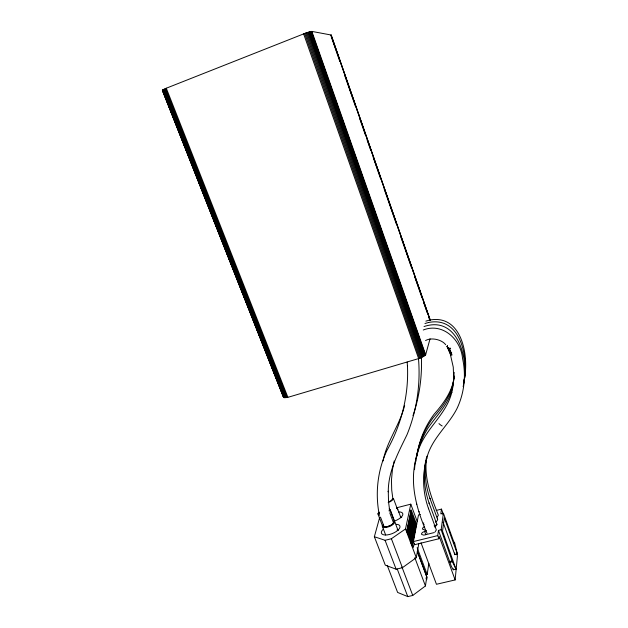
<?xml version="1.0" encoding="UTF-8"?>
<svg xmlns="http://www.w3.org/2000/svg" width="628" height="628" viewBox="0 0 628 628"><rect width="100%" height="100%" fill="white"/><g stroke="black" fill="none" stroke-linecap="round" stroke-linejoin="round"><path stroke-width="0.94" d="M453.714 380.019L453.267 367.16L450.37 354.435L451.689 352.928M454.185 372.373L453.016 386.361L451.728 392.571L451.838 392.108C446.139 416.388 421.977 430.706 417 455.481C408.561 481.59 416.411 509.112 427.04 533.298M414.527 469.673C415.359 455.127 420.171 440.942 427.699 428.516C436.531 415.422 448.942 404.094 452.286 387.978L452.176 388.434L453.455 382.279M436.162 510.454L441.476 509.112L440.809 513.845L443.399 513.194L441.154 529.726L438.462 530.393L451.359 566.354L453.298 569.769L455.967 569.141L442.528 531.147L444.294 517.841L457.412 554.006L454.829 554.626L442.999 522.104M457.412 554.006L454.452 542.215L454.334 543.338L443.399 513.194M421.043 542.843L436.452 584.275L455.143 579.934L457.427 555.961L456.438 553.237M453.298 569.769L453.392 568.85M454.829 554.626L454.743 552.946M455.967 569.141L452.419 561.746L441.154 529.726M454.036 378.668L454.327 376.007M463.794 383.59C468.794 358.957 457.906 315.303 424.033 326.529M464.163 380.403C468.386 357.144 460.748 316.049 428.453 322.502M464.634 377.428C468.763 354.467 461.384 313.961 429.505 320.092M420.336 514.45L418.499 514.913L413.405 541.572L414.582 544.712L438.886 538.761L439.208 536.422L455.143 579.934M442.277 514.222L442.567 512.118L441.476 509.112M438.886 538.761L437.732 535.598L438.462 530.393M415.775 461.721L416.026 459.979M416.278 458.236C418.303 443.556 424.418 429.576 433.171 417.675C441.759 407.917 449.821 397.194 452.874 384.312L452.764 384.76L453.675 380.403M417.039 455.944C418.884 440.903 425.007 426.53 433.972 414.362C442.457 404.699 450.449 394.07 453.471 381.314L453.361 381.753L454.437 376.58M425.745 460.709C423.013 474.972 424.316 489.887 429.269 503.523L429.081 502.997L436.931 524.466L436.366 525.801M426.349 458.11C423.931 471.683 425.446 485.797 430.086 498.742L429.905 498.232L437.661 519.489L437.104 520.793L435.447 522.127M426.946 456.171C423.217 476.597 431.036 496.591 438.383 515.227L437.135 517.182M435.031 527.418L435.377 525.071M387.217 565.349L397.618 592.432L407.776 596.6L412.753 595.446L425.431 585.955L426.82 576.755L417.424 551.627M425.98 574.746L427.166 574.471L428.845 563.387M410.492 529.938L411.395 525.424L412.039 525.259L412.525 527.018L411.332 533.031L413.106 537.466L412.855 538.761L411.984 538.659L412.855 538.761M379.728 517.276L374.359 536.72L385.294 565.153L396.119 569.211L402.399 567.704L416.278 557.688L418.782 543.699M410.94 543.346L411.662 539.53L408.938 526.672L409.205 525.4L411.332 533.031L410.783 531.578L412.039 525.259M414.103 543.613L413.389 547.42L406.936 530.197M413.514 522.81L413.813 521.326L414.449 521.162L414.009 523.399L414.566 525.039L411.544 514.081L411.301 515.274L414.331 526.264L414.001 527.936L414.559 529.954L415.485 525.181L415.508 523.909L414.825 524.082M412.18 545.253L416.019 525.283L415.508 523.909M412.196 545.897L415.846 526.829L415.336 525.455L416.019 525.283M411.842 534.381L412.211 532.466L411.568 532.623L411.191 534.546M411.607 544.013L412.046 541.744L411.662 539.53L410.995 539.703L411.426 542.364L412.196 542.176L411.348 541.917M412.306 540.433L412.682 538.486L411.473 535.056L412.447 540.873M412.934 537.199L413.397 534.789L411.858 530.739L412.329 528.792L412.965 528.627C413.86 540.041 412.989 521.813 410.806 521.554L410.053 521.742M412.792 534.138L412.023 534.326L412.839 535.087L413.601 534.899L414.394 529.632L413.711 529.804M412.235 542.529L412.604 540.63M411.905 538.235L412.133 537.089M411.599 540.606L411.984 538.659M412.235 537.372L412.706 534.962L413.601 534.899M414.566 525.039C416.293 523.116 413.35 523.312 414.833 523.155M409.134 536.532L409.841 532.944L410.484 532.78L409.432 538.157M410.359 528.266L411.12 528.077C410.618 526.5 408.506 518.916 411.199 519.639L413.671 529.059L414.213 526.295L413.758 524.623L413.122 524.78M414.456 525.063L414.998 522.543L414.449 521.162M410.249 539.303L410.374 536.045M410.359 541.909L411.277 537.285L410.61 537.458L410.869 538.95M412.965 528.627L412.463 531.194L413.036 532.309M413.758 524.623L413.216 527.379L413.671 529.059M410.005 539.656L410.9 535.174L410.61 532.748M412.133 525.926L412.784 525.769L413.326 523.022L412.839 521.279L412.196 521.444L411.646 524.176M411.992 518.587L412.627 518.43L412.91 517.048L412.392 515.651L411.756 515.808M411.12 528.077C411.348 527.214 412.188 523.399 410.32 524.199M412.839 521.279L412.298 524.011L412.784 525.769M413.42 518.406L413.083 520.07L413.562 521.805L413.954 519.843L412.266 517.205L412.91 517.048M408.538 534.499L409.574 529.428L408.922 529.585L407.878 534.656M410.178 524.639L409.417 524.835L409.692 525.832L410.343 525.675L409.841 528.14L410.312 529.867L409.652 530.032M410.414 522.315L411.065 522.151L410.767 525.024L411.073 524.003M410.312 529.867L410.814 527.394L410.343 525.675M411.065 522.151L411.583 523.603L411.246 525.244L410.971 524.035M411.921 517.951L412.384 519.639L411.835 522.355L411.371 520.659L411.921 517.951L411.277 518.116L410.908 519.921M408.906 536.72L410.037 531.162L409.574 529.428M407.878 533.926L409.134 527.787L408.836 526.696L408.169 526.861L408.435 525.589M409.354 527.481L409.958 521.742M410.186 519.67L410.838 519.505L411.301 515.274M410.806 521.554L410.877 524.992M407.321 532.371L411.371 512.88L410.72 513.045L406.842 531.61M412.627 518.43L412.392 515.651M409.377 521.083L409.731 519.387M406.591 531.877L411.191 509.889L416.694 524.71M463.723 381.73L464.728 376.996M463.707 382.562L464.257 379.956M463.142 386.675L463.605 384.462M416.278 557.688L405.507 528.941L410.791 504.166L396.951 507.707M448.8 347.794L448.188 348.611L449.624 348.626L452.034 355.024L450.598 354.765L447.058 346.53L447.552 345.502M383.072 460.968C386.809 441.146 399.942 424.873 404.636 405.343M394.196 460.96L392.429 469.611L391.464 480.122L391.715 490.036L392.838 498.546M430.054 338.79L425.651 354.749L420.603 357.999L288.778 397.077L283.691 397.508L162.432 90.228L166.279 88.218L306.707 32.687L311.841 31.4L331.152 35.019L430.384 320.563M412.989 415.618C419.402 396.872 422.126 376.949 421.427 357.167M434.215 525.974L434.286 525.471M423.727 522.849L423.288 524.042L424.245 524.804M331.152 35.019L330.791 35.458M435.039 531.971L436.334 529.899L428.398 508.217L428.586 508.751C422.715 492.697 421.961 474.839 426.742 458.409L426.6 458.958C431.059 439.027 447.937 426.192 456.909 408.718C464.343 393.207 466.29 375.261 462.553 358.486C460.913 339.442 442.685 322.337 423.248 330.006M448.714 347.637L448.368 348.791M374.359 536.72L385.074 540.3L391.393 538.73L405.507 528.941M424.575 526.476L422.848 527.818L422.409 529.035L424.693 529.977M426.381 530.644L422.409 532.434L421.498 533.761L421.678 534.475L423.814 535.142L434.254 532.56M425.556 340.557C431.248 337.118 441.869 339.567 445.723 344.741M449.624 348.626L450.614 348.257L448.298 348.642L447.058 346.53M425.87 321.151L429.324 320.139M424.96 323.522L428.634 322.447M414.331 526.264L413.577 526.452M413.805 530.142L413.475 528.964L414.001 527.936M413.177 528.941L412.329 528.792M412.549 531.539L413.153 532.277M396.433 508.154A6.437 2.653 -21.2 0 1 397.681 509.834L393.45 498.554L392.421 498.82A5.362 2.143 -21.2 0 1 389.344 501.607M410.217 511.671L410.861 511.506L410.335 510.109M389.085 508.986A6.641 2.724 -21.5 0 1 390.333 510.721L394.69 522.284A6.625 2.81 -21.5 0 1 387.68 527.073A6.625 2.81 -21.5 0 1 382.311 525.4L377.923 513.892L379.147 513.578A5.322 2.19 -21.5 0 1 379.5 512.888M390.333 510.721L389.101 511.035A5.322 2.19 -21.5 0 0 389.093 510.431M413.326 520.008L413.954 519.843M382.311 525.4L383.527 525.094A5.307 2.253 -21.5 0 0 387.845 526.429A5.307 2.253 -21.5 0 0 393.458 522.59L394.69 522.284M412.682 523.187L413.326 523.022M413.365 523.556L414.009 523.399M414.708 524.702L415.383 524.529M410.783 526.185L411.544 525.997M409.134 527.787L408.475 527.952L408.922 529.585M411.348 529.655L412.109 529.467L412.667 531.508M410.123 531.743L410.893 531.547M411.733 535.967L412.384 535.81L412.675 534.161L412.211 532.466M411.528 516.907L412.164 516.75M411.277 518.116L411.74 519.796L412.384 519.639M410.72 520.824L411.371 520.659M411.583 523.603L410.932 523.76L411.395 525.424M410.155 527.551L410.814 527.394M413.405 541.572L437.732 535.598M449.836 561.471L452.513 560.835M449.734 562.382L452.419 561.746M447.269 346.782L448.785 348.642L451.171 354.969M410.382 519.223L410.838 519.505M162.362 90.369L283.503 397.32M447.152 346.099L450.48 353.996M164.654 88.933L286.274 397.657M163.979 89.255L285.567 397.736M163.413 89.553L284.947 397.767M162.958 89.812L284.421 397.736M162.628 90.04L284.005 397.65M162.432 90.228L283.691 397.508M166.279 88.218L287.899 397.32M165.423 88.587L287.051 397.516M380.497 517.127L383.527 525.094M382.295 526.185L385.655 534.993M397.281 569.109L407.776 596.6M385.074 540.3L396.119 569.211M391.393 538.73L402.399 567.704M401.944 566.998L412.753 595.446M390.326 509.967L398.003 530.315M389.768 512.817L393.458 522.59M397.665 509.104L400.892 517.707M414.825 557.711L425.431 585.955M449.106 348.611L450.935 353.486M417.149 547.647L427.166 574.471M417.29 551.517L427.009 577.493L426.655 579.793L425.972 577.956M411.371 512.88L411.733 515.156L411.442 514.104M424.504 531.107L425.831 534.718M410.791 504.166L417.228 521.523M437.465 518.956L437.661 519.489M436.735 523.925L436.931 524.466M303.591 33.794L418.688 358.714M311.417 31.439L425.376 355.118M310.876 31.526L424.983 355.503M310.216 31.667L424.481 355.911M309.455 31.855L423.869 356.335M308.607 32.091L423.162 356.759M307.689 32.373L422.377 357.183M306.707 32.687L421.514 357.599M305.687 33.033L420.603 357.999M304.643 33.402L419.653 358.368M311.841 31.4L425.651 354.749M331.152 35.121L430.274 320.343M331.356 36.196L430.062 320.194M331.113 36.385L339.787 61.332M344.607 75.195L355.526 106.619M359.381 117.703L365.488 135.263M367.097 139.887L370.63 150.053M373.197 157.447L380.584 178.697M384.124 188.863L386.369 195.332M387.013 197.184L396.331 223.984M400.829 236.921L411.426 267.418M414.637 276.658L422.032 297.908M423.633 302.531L427.173 312.697M428.453 316.394L429.419 319.165M416.56 503.829L416.733 504.378M419.002 511.451L419.174 511.993M411.089 530.927L411.654 532.976M411.74 519.796L412.196 521.444M409.095 525.424L409.401 526.507M414.927 523.187L415.32 524.867M379.406 515.352C374.979 493.639 377.514 470.537 386.934 450.449C401.371 424.803 408.883 395.287 407.446 365.826L407.47 366.305L407.18 362.042M389.713 510.697L388.544 501.976L388.269 491.182L388.269 491.842C388.183 471.173 398.254 452.78 406.991 434.733C416.804 410.72 420.65 384.375 418.491 358.541M413.789 529.027L413.978 531.775M393.607 521.939A5.464 2.316 -21.5 0 1 388.449 526.327A5.464 2.316 -21.5 0 1 383.394 525.11M442.175 425.972A5.189 1.751 39.6 0 1 438.972 423.61M393.45 498.554A6.461 2.583 -21.2 0 1 388.198 502.596M377.923 513.892A6.641 2.724 -21.5 0 1 379.186 512.118M398.348 511.883A9.64 4.043 -21.3 0 1 402.642 515.196A9.64 4.043 -21.3 0 1 394.463 521.067M400.429 517.433A9.624 4.098 -21.3 0 1 401.716 517.464M396.292 524.254A9.915 4.27 -21.5 0 1 398.128 530.032A9.915 4.27 -21.5 0 1 384.988 535.001A9.915 4.27 -21.5 0 1 383.276 529.168M397.061 529.946A9.899 4.333 -21.6 0 1 398.435 529.938"/></g></svg>
